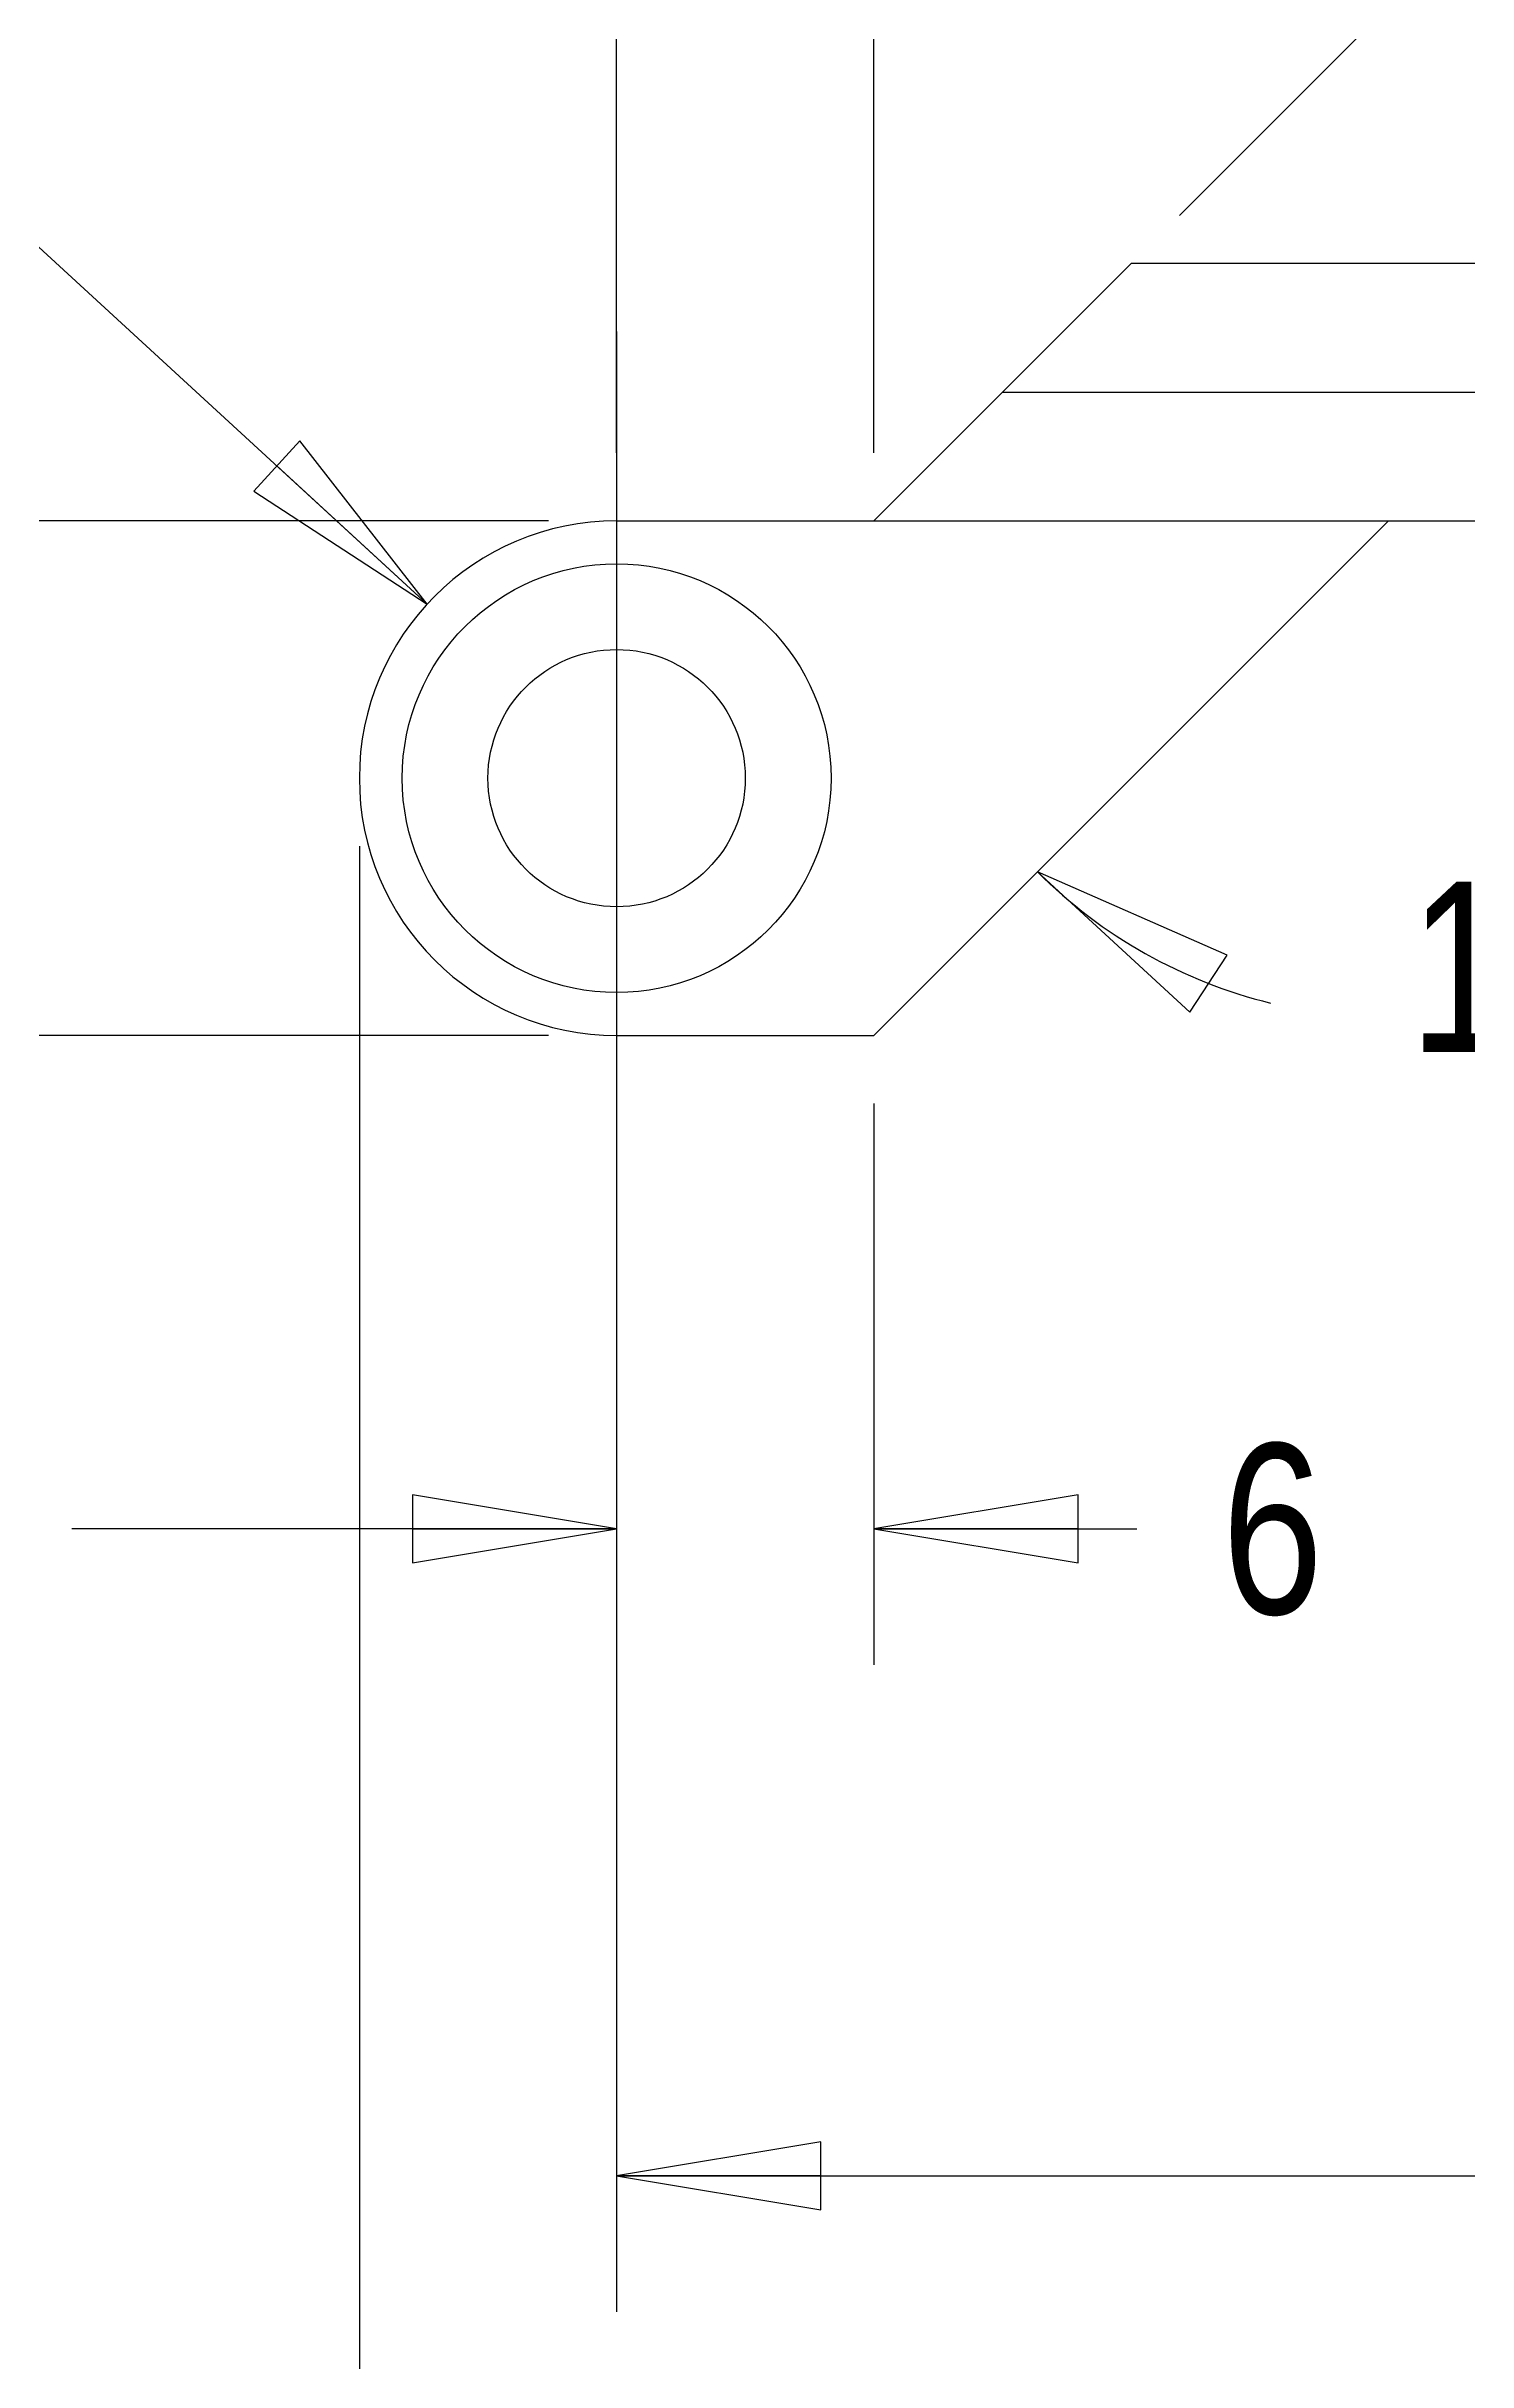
# Model space of a CAD drawing. Header units: millimetres. Extents: x 0 to 297, y 0 to 210.
# Drawn here: x 96.6 to 129.7, y 46.4 to 100.4 of the extents above; entities that cross this region are included whole.
import ezdxf

# ---------------------------------------------------------------- set-up
doc = ezdxf.new("R2010")
doc.units = ezdxf.units.MM
doc.header["$LTSCALE"] = 0.64311
doc.header["$MEASUREMENT"] = 0
doc.layers.get('0').update_dxf_attribs({"linetype": 'CONTINUOUS'})
doc.styles.get("Standard").update_dxf_attribs({"font": 'txt', "width": 0.8})
doc.dimstyles.new('DIMSTYLE_1', dxfattribs={"dimtxt": 0.15625, "dimasz": 0.1875, "dimexe": 0.125, "dimexo": 0.625, "dimgap": 0.078125, "dimtad": 1, "dimzin": 4, "dimtxsty": 'STANDARD', "dimblk": 'CLOSED', "dimblk1": 'CLOSED', "dimblk2": 'CLOSED', "dimcen": 2.5, "dimazin": 1, "dimtfac": 1, "dimtmove": 0, "dimatfit": 3, "dimldrblk": 'CLOSED', "dimtzin": 4})
doc.dimstyles.new('DIMSTYLE_2', dxfattribs={"dimtxt": 0.15625, "dimasz": 0.1875, "dimexe": 0.125, "dimexo": 0.625, "dimgap": 0.078125, "dimtad": 1, "dimdec": 1, "dimzin": 4, "dimtxsty": 'STANDARD', "dimblk": 'CLOSED', "dimblk1": 'CLOSED', "dimblk2": 'CLOSED', "dimcen": 2.5, "dimazin": 1, "dimtfac": 1, "dimtmove": 0, "dimatfit": 3, "dimldrblk": 'CLOSED', "dimtzin": 4})
doc.dimstyles.new('DIMSTYLE_3', dxfattribs={"dimtxt": 0.15625, "dimasz": 0.1875, "dimexe": 0.125, "dimexo": 0.625, "dimtad": 1, "dimzin": 4, "dimtxsty": 'STANDARD', "dimblk": 'CLOSED', "dimblk1": 'CLOSED', "dimblk2": 'CLOSED', "dimcen": 2.5, "dimazin": 1, "dimtfac": 1, "dimtmove": 0, "dimatfit": 3, "dimldrblk": 'CLOSED', "dimtzin": 4})

# ---------------------------------------------------------------- blocks, each defined once
blk = doc.blocks.new('_CLOSED')
at = {"color": 0, "linetype": 'ByBlock'}
for p, q in [((0, 0), (-1, 0.167)), ((-1, 0.167), (-1, -0.167)), ((-1, -0.167), (0, 0)), ((-1, 0), (0, 0))]:
    blk.add_line(p, q, dxfattribs=at)
blk = doc.blocks.new('*D1')
at = {"color": 2, "linetype": 'Continuous', "transparency": 16777216}
for p, q in [((109.888, 75.754), (109.888, 62.662)), ((115.888, 75.754), (115.888, 62.662)), ((109.888, 65.837), (97.188, 65.837)), ((115.888, 65.837), (122.015, 65.837))]:
    blk.add_line(p, q, dxfattribs=at)
at = {"color": 2, "linetype": 'Continuous', "transparency": 16777216, "xscale": 4.762499999999999, "yscale": 4.762499999999999, "zscale": 4.762499999999999}
blk.add_blockref('_CLOSED', (109.888, 65.837), dxfattribs=at)
at = {"color": 2, "linetype": 'Continuous', "transparency": 16777216, "xscale": 4.762499999999999, "yscale": 4.762499999999999, "zscale": 4.762499999999999, "rotation": 180}
blk.add_blockref('_CLOSED', (115.888, 65.837), dxfattribs=at)
at = {"color": 2, "linetype": 'Continuous', "transparency": 16777216, "insert": (123.999, 67.821), "char_height": 3.969, "width": 3.175, "attachment_point": 1, "line_spacing_factor": 0.9}
blk.add_mtext('6', dxfattribs=at)
blk = doc.blocks.new('*D4')
at = {"color": 2, "linetype": 'Continuous', "transparency": 16777216}
for p, q in [((109.888, 93.754), (109.888, 47.574)), ((153.888, 93.754), (153.888, 47.574)), ((109.888, 50.749), (136.491, 50.749)), ((153.888, 50.749), (146.81, 50.749))]:
    blk.add_line(p, q, dxfattribs=at)
at = {"color": 2, "linetype": 'Continuous', "transparency": 16777216, "xscale": 4.762499999999999, "yscale": 4.762499999999999, "zscale": 4.762499999999999, "rotation": 180}
blk.add_blockref('_CLOSED', (109.888, 50.749), dxfattribs=at)
at = {"color": 2, "linetype": 'Continuous', "transparency": 16777216, "xscale": 4.762499999999999, "yscale": 4.762499999999999, "zscale": 4.762499999999999}
blk.add_blockref('_CLOSED', (153.888, 50.749), dxfattribs=at)
at = {"color": 2, "linetype": 'Continuous', "transparency": 16777216, "insert": (141.651, 52.733), "char_height": 3.9688, "width": 6.35, "attachment_point": 2, "line_spacing_factor": 0.9}
blk.add_mtext('44', dxfattribs=at)
blk = doc.blocks.new('*D5')
at = {"color": 2, "linetype": 'Continuous', "transparency": 16777216}
for p, q in [((109.888, 90.929), (109.888, 113.691)), ((115.888, 90.929), (115.888, 113.691)), ((109.888, 110.516), (106.698, 110.516)), ((115.888, 110.516), (128.588, 110.516))]:
    blk.add_line(p, q, dxfattribs=at)
at = {"color": 2, "linetype": 'Continuous', "transparency": 16777216, "xscale": 4.762499999999999, "yscale": 4.762499999999999, "zscale": 4.762499999999999}
blk.add_blockref('_CLOSED', (109.888, 110.516), dxfattribs=at)
at = {"color": 2, "linetype": 'Continuous', "transparency": 16777216, "xscale": 4.762499999999999, "yscale": 4.762499999999999, "zscale": 4.762499999999999, "rotation": 180}
blk.add_blockref('_CLOSED', (115.888, 110.516), dxfattribs=at)
at = {"color": 2, "linetype": 'Continuous', "transparency": 16777216, "insert": (104.714, 112.5), "char_height": 3.969, "width": 3.175, "attachment_point": 3, "line_spacing_factor": 0.9}
blk.add_mtext('6', dxfattribs=at)
blk = doc.blocks.new('*D10')
at = {"color": 2, "linetype": 'Continuous', "transparency": 16777216}
for points in [[(139.268, 84.517), (139.464, 89.342), (137.714, 84.842), (139.268, 84.517)], [(124.122, 79.212), (119.703, 81.156), (123.253, 77.884), (124.122, 79.212)]]:
    blk.add_lwpolyline(points, dxfattribs=at)
for start, end in [(-33.7425, 0), (-135, -103.7504)]:
    blk.add_arc((127.888, 89.342), 11.576, start, end, dxfattribs=at)
at = {"color": 2, "linetype": 'Continuous', "transparency": 16777216, "insert": (132.974, 80.927), "char_height": 3.96875, "width": 11.70563, "attachment_point": 2, "line_spacing_factor": 0.9}
blk.add_mtext('135\\fSymbol_ASME;{\\W1.0;°}', dxfattribs=at)
blk = doc.blocks.new('*D17')
at = {"color": 2, "linetype": 'Continuous', "transparency": 16777216}
for p, q in [((108.301, 89.342), (72.848, 89.342)), ((76.023, 89.342), (76.023, 83.342)), ((76.023, 77.342), (76.023, 83.342)), ((76.023, 83.342), (76.023, 71.388)), ((108.301, 77.342), (72.848, 77.342)), ((76.023, 71.388), (80.389, 71.388))]:
    blk.add_line(p, q, dxfattribs=at)
at = {"color": 2, "linetype": 'Continuous', "transparency": 16777216, "xscale": 4.762499999999999, "yscale": 4.762499999999999, "zscale": 4.762499999999999}
for p, rotation in [((76.023, 89.342), 90), ((76.023, 77.342), -90.00000000000001)]:
    blk.add_blockref('_CLOSED', p, dxfattribs=dict(at, rotation=rotation))
at = {"color": 2, "linetype": 'Continuous', "transparency": 16777216, "insert": (82.373, 73.372), "char_height": 3.9688, "width": 6.35, "attachment_point": 1, "line_spacing_factor": 0.9}
blk.add_mtext('12', dxfattribs=at)
blk = doc.blocks.new('*D18')
at = {"color": 2, "linetype": 'Continuous', "transparency": 16777216}
for p, q in [((94.512, 97.47), (90.146, 97.47)), ((105.47, 87.401), (94.512, 97.47))]:
    blk.add_line(p, q, dxfattribs=at)
at = {"color": 2, "linetype": 'Continuous', "transparency": 16777216, "xscale": 4.762499999999999, "yscale": 4.762499999999999, "zscale": 4.762499999999999, "rotation": -42.57748263449997}
blk.add_blockref('_CLOSED', (105.47, 87.401), dxfattribs=at)
at = {"color": 2, "linetype": 'Continuous', "transparency": 16777216, "insert": (88.162, 99.454), "char_height": 3.9688, "width": 6.35, "attachment_point": 3, "line_spacing_factor": 0.9}
blk.add_mtext('R6', dxfattribs=at)
blk = doc.blocks.new('*D19')
at = {"color": 2, "linetype": 'Continuous', "transparency": 16777216}
for p, q in [((123.011, 96.464), (148.46, 121.913)), ((108.301, 89.342), (69.825, 89.342))]:
    blk.add_line(p, q, dxfattribs=at)
for points in [[(142.136, 122.252), (146.215, 119.668), (143.195, 123.435), (142.136, 122.252)], [(72.472, 94.141), (73, 89.342), (74.057, 94.053), (72.472, 94.141)]]:
    blk.add_lwpolyline(points, dxfattribs=at)
for start, end in [(45, 115.9777), (134.4478, 180)]:
    blk.add_arc((115.888, 89.342), 42.888, start, end, dxfattribs=at)
at = {"color": 2, "linetype": 'Continuous', "transparency": 16777216, "insert": (90.527, 125.912), "char_height": 3.96875, "width": 11.70563, "attachment_point": 2, "line_spacing_factor": 0.9}
blk.add_mtext('135\\fSymbol_ASME;{\\W1.0;°}', dxfattribs=at)
blk = doc.blocks.new('*D20')
at = {"color": 2, "linetype": 'Continuous', "transparency": 16777216}
for p, q in [((153.888, 87.754), (153.888, 35.482)), ((103.888, 81.754), (103.888, 35.482)), ((103.888, 38.657), (127.923, 38.657)), ((153.888, 38.657), (138.242, 38.657))]:
    blk.add_line(p, q, dxfattribs=at)
at = {"color": 2, "linetype": 'Continuous', "transparency": 16777216, "xscale": 4.762499999999999, "yscale": 4.762499999999999, "zscale": 4.762499999999999, "rotation": 180}
blk.add_blockref('_CLOSED', (103.888, 38.657), dxfattribs=at)
at = {"color": 2, "linetype": 'Continuous', "transparency": 16777216, "xscale": 4.762499999999999, "yscale": 4.762499999999999, "zscale": 4.762499999999999}
blk.add_blockref('_CLOSED', (153.888, 38.657), dxfattribs=at)
at = {"color": 2, "linetype": 'Continuous', "transparency": 16777216, "insert": (133.083, 40.642), "char_height": 3.9688, "width": 6.35, "attachment_point": 2, "line_spacing_factor": 0.9}
blk.add_mtext('50', dxfattribs=at)

msp = doc.modelspace()

# ---------------------------------------------------------------- linework, layer by layer
at = {"color": 7, "linetype": 'Continuous'}
for p, q in [((121.888, 95.342), (115.888, 89.342)), ((153.888, 95.342), (121.888, 95.342)), ((118.888, 92.342), (148.888, 92.342)), ((109.888, 89.342), (153.888, 89.342)), ((115.888, 77.342), (127.888, 89.342)), ((109.888, 77.342), (115.888, 77.342))]:
    msp.add_line(p, q, dxfattribs=at)
for radius in [5, 3]:
    msp.add_circle((109.888, 83.342), radius, dxfattribs=at)
msp.add_arc((109.888, 83.342), 6, 90, -90, dxfattribs=at)

# ---------------------------------------------------------------- dimensions: what is measured, and where the dimension line sits
at = {"color": 2, "linetype": 'Continuous'}
for base, line1, line2, picture, middle in [((99.4758, 128.96498), ((121.58505, 95.0384), (121.88832, 95.34166)), ((110.31719, 89.34166), (109.88832, 89.34166)), '*D19', (90.52719, 123.92767)), ((132.31811, 78.64718), ((120.9075, 82.36084), (120.82565, 82.27899)), ((137.76068, 89.34166), (137.87644, 89.34166)), '*D10', (132.97406, 78.94309))]:
    dim = msp.add_angular_dim_2l(base=base, line1=line1, line2=line2, dimstyle='DIMSTYLE_2', dxfattribs=at)
    dim.commit()
    dim.dimension.update_dxf_attribs({"geometry": picture, "text_midpoint": middle, "dimtype": 162})
for base, p1, p2, picture, middle in [((115.888, 110.516), (109.888, 89.342), (115.888, 89.342), '*D5', (103.126, 110.516)), ((153.888, 50.749), (109.888, 95.342), (153.888, 95.342), '*D4', (141.75, 50.749)), ((115.888, 65.837), (109.888, 77.342), (115.888, 77.342), '*D1', (125.587, 65.837))]:
    dim = msp.add_linear_dim(base=base, p1=p1, p2=p2, dimstyle='DIMSTYLE_1', dxfattribs=at)
    dim.commit()
    dim.dimension.update_dxf_attribs({"geometry": picture, "text_midpoint": middle, "dimtype": 160})
dim = msp.add_radius_dim(center=(109.888, 83.342), mpoint=(105.47, 87.401), text='R<>', dimstyle='DIMSTYLE_3', dxfattribs=at)
dim.commit()
dim.dimension.update_dxf_attribs({"geometry": '*D18', "text_midpoint": (84.987, 97.47), "dimtype": 164})
for base, p1, p2, angle, picture, middle in [((76.023, 77.342), (109.888, 89.342), (109.888, 77.342), 270, '*D17', (85.945, 71.388)), ((103.888, 38.657), (153.888, 89.342), (103.888, 83.342), 180, '*D20', (133.083, 38.657))]:
    dim = msp.add_linear_dim(base=base, p1=p1, p2=p2, angle=angle, dimstyle='DIMSTYLE_1', dxfattribs=at)
    dim.commit()
    dim.dimension.update_dxf_attribs({"geometry": picture, "text_midpoint": middle, "dimtype": 160})

doc.saveas('drawing.dxf')
